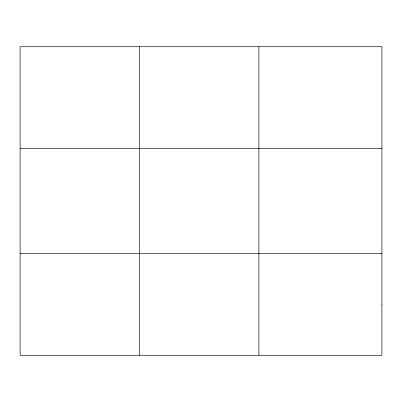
<?xml version="1.0" encoding="UTF-8"?>
<svg xmlns="http://www.w3.org/2000/svg" width="402" height="402" viewBox="0 0 402 402"><rect width="100%" height="100%" fill="white"/><g stroke="black" fill="none" stroke-linecap="round" stroke-linejoin="round"><path stroke-width="0.6" d="M139.494 46.727L139.494 355.273M258.888 46.727L258.888 355.273M20.1 148.549L381.9 148.549M20.1 253.451L381.9 253.451M381.9 304.364L381.9 355.273L20.1 355.273L20.1 46.727L381.9 46.727L381.9 304.364"/></g></svg>
